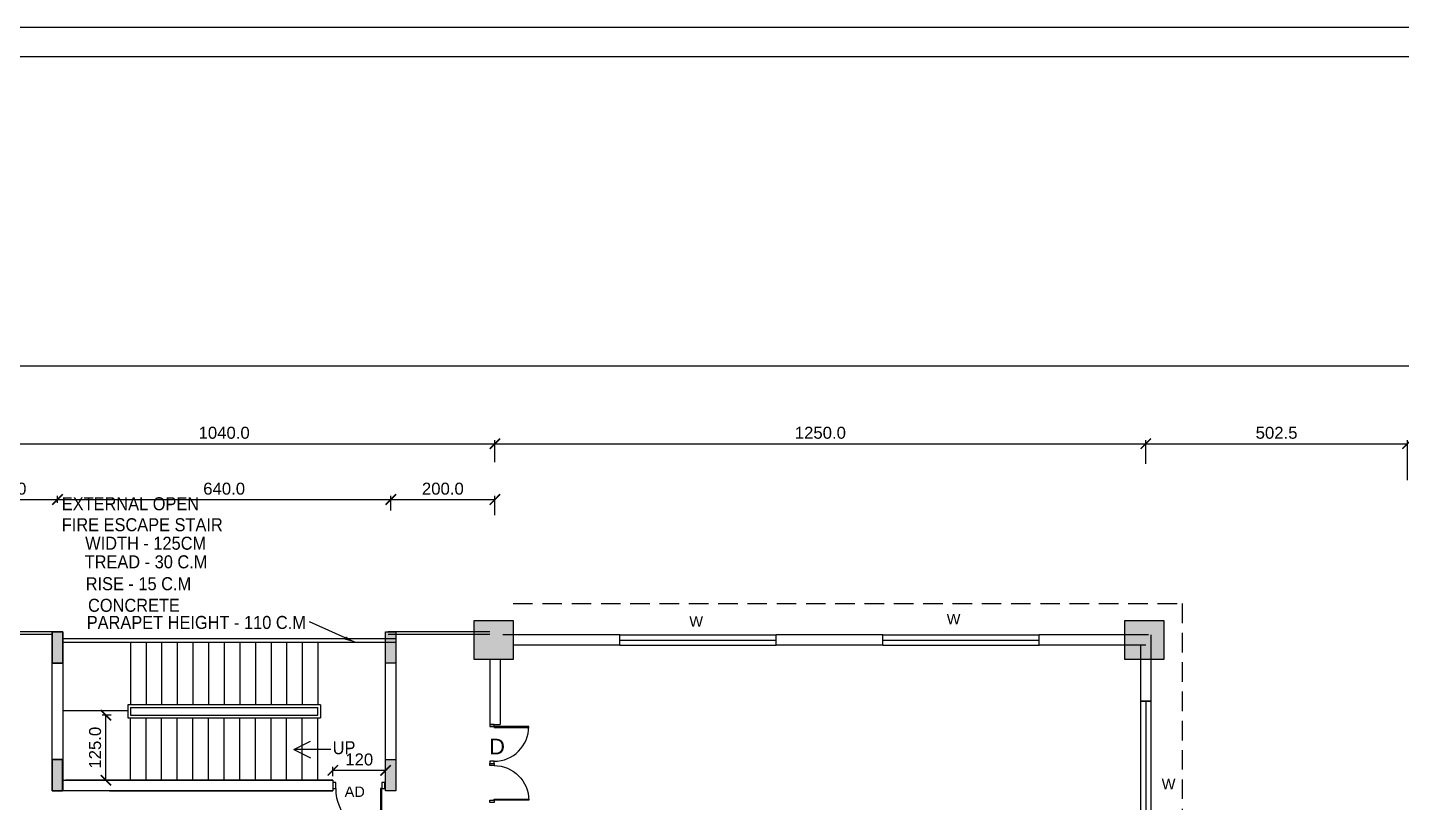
# Model space of a CAD drawing. Extents: x 53439 to 79867, y -144071 to -73305.
# Drawn here: x 61955 to 64594, y -81618 to -80131 of the extents above; entities that cross this region are included whole.
import ezdxf

# ---------------------------------------------------------------- set-up
doc = ezdxf.new("R2010")
doc.units = 0
doc.header["$LTSCALE"] = 0.1
doc.header["$MEASUREMENT"] = 0
doc.header["$PDMODE"] = 35
doc.header["$PDSIZE"] = -0.8
doc.linetypes.add('HIDDEN', pattern=[0.375, 0.25, -0.125])
doc.layers.get('0').update_dxf_attribs({"linetype": 'CONTINUOUS'})
doc.layers.get('DEFPOINTS').update_dxf_attribs({"linetype": 'CONTINUOUS'})
for name, color, linetype in [('BOR', 200, 'CONTINUOUS'), ('BOR1', 230, 'CONTINUOUS'), ('COR_HA', 40, 'CONTINUOUS'), ('DOOR', 30, 'CONTINUOUS'), ('HAT', 253, 'CONTINUOUS'), ('LAYER4', 130, 'CONTINUOUS'), ('STAIR', 142, 'CONTINUOUS'), ('TEXT', 7, 'CONTINUOUS'), ('TEXT-3', 130, 'CONTINUOUS'), ('THIN_HA', 253, 'CONTINUOUS'), ('WALL', 6, 'CONTINUOUS'), ('WIN', 102, 'CONTINUOUS')]:
    doc.layers.add(name, color=color, linetype=linetype)
doc.styles.add('1MM', font='arial.ttf')
doc.styles.add('DIM', font='arial.ttf', dxfattribs={"width": 0.7, "height": 1})
doc.styles.add('DUTCH', font='arial.ttf')
doc.dimstyles.new('KRI', dxfattribs={"dimtxt": 23, "dimasz": 20, "dimexe": 7, "dimexo": 0, "dimgap": 9, "dimtad": 1, "dimdec": 1, "dimzin": 1, "dimtxsty": '1MM', "dimblk": 'ARCHTICK', "dimcen": 0.5, "dimclrd": 252, "dimclre": 252, "dimclrt": 7, "dimaunit": 1, "dimadec": 8, "dimazin": 3, "dimtfac": 1, "dimtdec": 1, "dimtmove": 0, "dimatfit": 3})

# ---------------------------------------------------------------- blocks, each defined once
blk = doc.blocks.new('A$C764D24B9')
at = {"layer": 'DOOR'}
for points in [[(0.056, 0.111), (0.083, 0.111), (0.083, 1), (0.056, 1)], [(0, 0), (0.056, 0), (0.056, 0.111), (0, 0.111)], [(0.944, 0), (1, 0), (1, 0.111), (0.944, 0.111)]]:
    blk.add_lwpolyline(points, close=True, dxfattribs=at)
blk.add_arc((0.056, 0.111), 0.889, 0, 90, dxfattribs=at)
blk = doc.blocks.new('HHRH')
at = {"layer": 'THIN_HA', "linetype": 'CONTINUOUS', "ltscale": 0.1}
blk.add_hatch(color=2, dxfattribs=at).paths.add_polyline_path([(-6923.03, -1177.102), (-6922.28, -1177.102), (-6922.28, -1177.852), (-6923.03, -1177.852)])
at = {"layer": 'THIN_HA', "color": 2, "linetype": 'CONTINUOUS', "ltscale": 0.1}
blk.add_lwpolyline([(-6923.03, -1177.102), (-6922.28, -1177.102), (-6922.28, -1177.852), (-6923.03, -1177.852)], close=True, dxfattribs=at)
blk = doc.blocks.new('HYTYH')
at = {"layer": 'THIN_HA', "linetype": 'CONTINUOUS', "ltscale": 0.1}
for points in [[(-6908.255, -1124.452), (-6908.055, -1124.452), (-6908.055, -1125.052), (-6908.255, -1125.052)], [(-6901.855, -1124.452), (-6901.655, -1124.452), (-6901.655, -1125.052), (-6901.855, -1125.052)], [(-6908.255, -1126.902), (-6908.055, -1126.902), (-6908.055, -1127.502), (-6908.255, -1127.502)], [(-6901.855, -1126.902), (-6901.655, -1126.902), (-6901.655, -1127.502), (-6901.855, -1127.502)]]:
    blk.add_hatch(color=2, dxfattribs=at).paths.add_polyline_path(points)
at = {"layer": 'THIN_HA', "color": 2, "linetype": 'CONTINUOUS', "ltscale": 0.1}
for points in [[(-6908.255, -1124.452), (-6908.055, -1124.452), (-6908.055, -1125.052), (-6908.255, -1125.052)], [(-6901.855, -1124.452), (-6901.655, -1124.452), (-6901.655, -1125.052), (-6901.855, -1125.052)], [(-6908.255, -1126.902), (-6908.055, -1126.902), (-6908.055, -1127.502), (-6908.255, -1127.502)], [(-6901.855, -1126.902), (-6901.655, -1126.902), (-6901.655, -1127.502), (-6901.855, -1127.502)]]:
    blk.add_lwpolyline(points, close=True, dxfattribs=at)
at = {"layer": 'THIN_HA', "color": 2, "linetype": 'CONTINUOUS'}
for p in [(22.875, 52.867), (35.375, 52.867)]:
    blk.add_blockref('HHRH', p, dxfattribs=at)
blk = doc.blocks.new('_ARCHTICK')
at = {"layer": 'WALL', "color": 0, "const_width": 0.15}
blk.add_lwpolyline([(-0.5, -0.5), (0.5, 0.5)], dxfattribs=at)
blk = doc.blocks.new('*D269')
at = {"layer": 'DEFPOINTS', "color": 0, "linetype": 'CONTINUOUS', "ltscale": 0.1}
for p in [(62105.3, -81450.8), (62115.5, -81450.8), (62115.5, -81575.8)]:
    blk.add_point(p, dxfattribs=at)
at = {"layer": 'WALL', "color": 252, "linetype": 'CONTINUOUS', "ltscale": 0.1}
for p, q in [((62115.5, -81450.8), (62098.3, -81450.8)), ((62105.3, -81575.8), (62105.3, -81450.8)), ((62115.5, -81575.8), (62098.3, -81575.8))]:
    blk.add_line(p, q, dxfattribs=at)
at = {"layer": 'WALL', "color": 252, "linetype": 'CONTINUOUS', "ltscale": 0.1, "xscale": 20, "yscale": 20, "zscale": 20}
for p, rotation in [((62105.3, -81450.8), 90), ((62105.3, -81575.8), 270)]:
    blk.add_blockref('_ARCHTICK', p, dxfattribs=dict(at, rotation=rotation))
at = {"layer": 'WALL', "color": 7, "linetype": 'CONTINUOUS', "ltscale": 0.1, "insert": (62084.6, -81513.3), "char_height": 23, "attachment_point": 5, "rotation": 90, "style": '1MM'}
blk.add_mtext('125.0', dxfattribs=at)
blk = doc.blocks.new('*D271')
at = {"layer": 'DEFPOINTS', "color": 0, "linetype": 'CONTINUOUS', "ltscale": 0.1}
for p in [(62852.4, -80929.7), (61812.4, -80968.8), (62852.4, -80965.3)]:
    blk.add_point(p, dxfattribs=at)
at = {"layer": 'WALL', "color": 252, "linetype": 'CONTINUOUS', "ltscale": 0.1}
for p, q in [((61812.4, -80968.8), (61812.4, -80922.7)), ((61812.4, -80929.7), (62852.4, -80929.7)), ((62852.4, -80965.3), (62852.4, -80922.7))]:
    blk.add_line(p, q, dxfattribs=at)
at = {"layer": 'WALL', "color": 252, "linetype": 'CONTINUOUS', "ltscale": 0.1, "xscale": 20, "yscale": 20, "zscale": 20, "rotation": 180}
blk.add_blockref('_ARCHTICK', (61812.4, -80929.7), dxfattribs=at)
at = {"layer": 'WALL', "color": 252, "linetype": 'CONTINUOUS', "ltscale": 0.1, "xscale": 20, "yscale": 20, "zscale": 20}
blk.add_blockref('_ARCHTICK', (62852.4, -80929.7), dxfattribs=at)
at = {"layer": 'WALL', "color": 7, "linetype": 'CONTINUOUS', "ltscale": 0.1, "insert": (62332.4, -80908.9), "char_height": 23, "attachment_point": 5, "style": '1MM'}
blk.add_mtext('1040.0', dxfattribs=at)
blk = doc.blocks.new('*D272')
at = {"layer": 'DEFPOINTS', "color": 0, "linetype": 'CONTINUOUS', "ltscale": 0.1}
for p in [(64102.4, -80929.7), (62852.4, -80965.3), (64102.4, -80968.6)]:
    blk.add_point(p, dxfattribs=at)
at = {"layer": 'WALL', "color": 252, "linetype": 'CONTINUOUS', "ltscale": 0.1}
for p, q in [((62852.4, -80965.3), (62852.4, -80922.7)), ((62852.4, -80929.7), (64102.4, -80929.7)), ((64102.4, -80968.6), (64102.4, -80922.7))]:
    blk.add_line(p, q, dxfattribs=at)
at = {"layer": 'WALL', "color": 252, "linetype": 'CONTINUOUS', "ltscale": 0.1, "xscale": 20, "yscale": 20, "zscale": 20, "rotation": 180}
blk.add_blockref('_ARCHTICK', (62852.4, -80929.7), dxfattribs=at)
at = {"layer": 'WALL', "color": 252, "linetype": 'CONTINUOUS', "ltscale": 0.1, "xscale": 20, "yscale": 20, "zscale": 20}
blk.add_blockref('_ARCHTICK', (64102.4, -80929.7), dxfattribs=at)
at = {"layer": 'WALL', "color": 7, "linetype": 'CONTINUOUS', "ltscale": 0.1, "insert": (63477.4, -80908.9), "char_height": 23, "attachment_point": 5, "style": '1MM'}
blk.add_mtext('1250.0', dxfattribs=at)
blk = doc.blocks.new('*D273')
at = {"layer": 'DEFPOINTS', "color": 0, "linetype": 'CONTINUOUS', "ltscale": 0.1}
for p in [(64604.9, -80929.7), (64102.4, -80968.6), (64604.9, -80999.8)]:
    blk.add_point(p, dxfattribs=at)
at = {"layer": 'WALL', "color": 252, "linetype": 'CONTINUOUS', "ltscale": 0.1}
for p, q in [((64102.4, -80968.6), (64102.4, -80922.7)), ((64102.4, -80929.7), (64604.9, -80929.7)), ((64604.9, -80999.8), (64604.9, -80922.7))]:
    blk.add_line(p, q, dxfattribs=at)
at = {"layer": 'WALL', "color": 252, "linetype": 'CONTINUOUS', "ltscale": 0.1, "xscale": 20, "yscale": 20, "zscale": 20, "rotation": 180}
blk.add_blockref('_ARCHTICK', (64102.4, -80929.7), dxfattribs=at)
at = {"layer": 'WALL', "color": 252, "linetype": 'CONTINUOUS', "ltscale": 0.1, "xscale": 20, "yscale": 20, "zscale": 20}
blk.add_blockref('_ARCHTICK', (64604.9, -80929.7), dxfattribs=at)
at = {"layer": 'WALL', "color": 7, "linetype": 'CONTINUOUS', "ltscale": 0.1, "insert": (64353.6, -80908.9), "char_height": 23, "attachment_point": 5, "style": '1MM'}
blk.add_mtext('502.5', dxfattribs=at)
blk = doc.blocks.new('*D285')
at = {"layer": 'DEFPOINTS', "color": 0, "linetype": 'CONTINUOUS', "ltscale": 0.1}
for p in [(74300.5, -80780.1), (60562.4, -80846.3), (74300.5, -80846.3, 0)]:
    blk.add_point(p, dxfattribs=at)
at = {"layer": 'WALL', "color": 252, "linetype": 'CONTINUOUS', "ltscale": 0.1}
for p, q in [((60562.4, -80846.3), (60562.4, -80773.1)), ((74300.5, -80846.3), (74300.5, -80773.1)), ((60562.4, -80780.1), (74300.5, -80780.1))]:
    blk.add_line(p, q, dxfattribs=at)
at = {"layer": 'WALL', "color": 252, "linetype": 'CONTINUOUS', "ltscale": 0.1, "xscale": 20, "yscale": 20, "zscale": 20, "rotation": 180}
blk.add_blockref('_ARCHTICK', (60562.4, -80780.1), dxfattribs=at)
at = {"layer": 'WALL', "color": 252, "linetype": 'CONTINUOUS', "ltscale": 0.1, "xscale": 20, "yscale": 20, "zscale": 20}
blk.add_blockref('_ARCHTICK', (74300.5, -80780.1), dxfattribs=at)
at = {"layer": 'WALL', "color": 7, "linetype": 'CONTINUOUS', "ltscale": 0.1, "insert": (67431.4, -80759.4), "char_height": 23, "attachment_point": 5, "style": '1MM'}
blk.add_mtext('13738.1', dxfattribs=at)
blk = doc.blocks.new('*D286')
at = {"layer": 'DEFPOINTS', "color": 0, "linetype": 'CONTINUOUS', "ltscale": 0.1}
for p in [(62012.4, -81036.9), (61812.4, -81043.2), (62012.4, -81043.2)]:
    blk.add_point(p, dxfattribs=at)
at = {"layer": 'WALL', "color": 252, "linetype": 'CONTINUOUS', "ltscale": 0.1}
for p, q in [((61812.4, -81043.2), (61812.4, -81029.9)), ((61812.4, -81036.9), (62012.4, -81036.9)), ((62012.4, -81043.2), (62012.4, -81029.9))]:
    blk.add_line(p, q, dxfattribs=at)
at = {"layer": 'WALL', "color": 252, "linetype": 'CONTINUOUS', "ltscale": 0.1, "xscale": 20, "yscale": 20, "zscale": 20, "rotation": 180}
blk.add_blockref('_ARCHTICK', (61812.4, -81036.9), dxfattribs=at)
at = {"layer": 'WALL', "color": 252, "linetype": 'CONTINUOUS', "ltscale": 0.1, "xscale": 20, "yscale": 20, "zscale": 20}
blk.add_blockref('_ARCHTICK', (62012.4, -81036.9), dxfattribs=at)
at = {"layer": 'WALL', "color": 7, "linetype": 'CONTINUOUS', "ltscale": 0.1, "insert": (61912.4, -81016.2), "char_height": 23, "attachment_point": 5, "style": '1MM'}
blk.add_mtext('200.0', dxfattribs=at)
blk = doc.blocks.new('*D287')
at = {"layer": 'DEFPOINTS', "color": 0, "linetype": 'CONTINUOUS', "ltscale": 0.1}
for p in [(62652.4, -81036.9), (62012.4, -81043.2), (62652.4, -81058.2)]:
    blk.add_point(p, dxfattribs=at)
at = {"layer": 'WALL', "color": 252, "linetype": 'CONTINUOUS', "ltscale": 0.1}
for p, q in [((62012.4, -81043.2), (62012.4, -81029.9)), ((62012.4, -81036.9), (62652.4, -81036.9)), ((62652.4, -81058.2), (62652.4, -81029.9))]:
    blk.add_line(p, q, dxfattribs=at)
at = {"layer": 'WALL', "color": 252, "linetype": 'CONTINUOUS', "ltscale": 0.1, "xscale": 20, "yscale": 20, "zscale": 20, "rotation": 180}
blk.add_blockref('_ARCHTICK', (62012.4, -81036.9), dxfattribs=at)
at = {"layer": 'WALL', "color": 252, "linetype": 'CONTINUOUS', "ltscale": 0.1, "xscale": 20, "yscale": 20, "zscale": 20}
blk.add_blockref('_ARCHTICK', (62652.4, -81036.9), dxfattribs=at)
at = {"layer": 'WALL', "color": 7, "linetype": 'CONTINUOUS', "ltscale": 0.1, "insert": (62332.4, -81016.2), "char_height": 23, "attachment_point": 5, "style": '1MM'}
blk.add_mtext('640.0', dxfattribs=at)
blk = doc.blocks.new('*D288')
at = {"layer": 'DEFPOINTS', "color": 0, "linetype": 'CONTINUOUS', "ltscale": 0.1}
for p in [(62852.4, -81036.9), (62652.4, -81058.2), (62852.4, -81067.1)]:
    blk.add_point(p, dxfattribs=at)
at = {"layer": 'WALL', "color": 252, "linetype": 'CONTINUOUS', "ltscale": 0.1}
for p, q in [((62652.4, -81058.2), (62652.4, -81029.9)), ((62652.4, -81036.9), (62852.4, -81036.9)), ((62852.4, -81067.1), (62852.4, -81029.9))]:
    blk.add_line(p, q, dxfattribs=at)
at = {"layer": 'WALL', "color": 252, "linetype": 'CONTINUOUS', "ltscale": 0.1, "xscale": 20, "yscale": 20, "zscale": 20, "rotation": 180}
blk.add_blockref('_ARCHTICK', (62652.4, -81036.9), dxfattribs=at)
at = {"layer": 'WALL', "color": 252, "linetype": 'CONTINUOUS', "ltscale": 0.1, "xscale": 20, "yscale": 20, "zscale": 20}
blk.add_blockref('_ARCHTICK', (62852.4, -81036.9), dxfattribs=at)
at = {"layer": 'WALL', "color": 7, "linetype": 'CONTINUOUS', "ltscale": 0.1, "insert": (62752.4, -81016.2), "char_height": 23, "attachment_point": 5, "style": '1MM'}
blk.add_mtext('200.0', dxfattribs=at)
blk = doc.blocks.new('*D263')
at = {"layer": 'DEFPOINTS', "color": 0, "linetype": 'CONTINUOUS', "ltscale": 0.1}
for p in [(62642.4, -81556.7), (62541.1, -81567.9), (62642.4, -81567.9, 0)]:
    blk.add_point(p, dxfattribs=at)
at = {"layer": 'HAT', "color": 252, "ltscale": 0.1}
for p, q in [((62541.1, -81567.9), (62541.1, -81549.7)), ((62541.1, -81556.7), (62642.4, -81556.7)), ((62642.4, -81567.9), (62642.4, -81549.7))]:
    blk.add_line(p, q, dxfattribs=at)
at = {"layer": 'HAT', "color": 252, "linetype": 'CONTINUOUS', "ltscale": 0.1, "xscale": 20, "yscale": 20, "zscale": 20, "rotation": 180}
blk.add_blockref('_ARCHTICK', (62541.1, -81556.7), dxfattribs=at)
at = {"layer": 'HAT', "color": 252, "linetype": 'CONTINUOUS', "ltscale": 0.1, "xscale": 20, "yscale": 20, "zscale": 20}
blk.add_blockref('_ARCHTICK', (62642.4, -81556.7), dxfattribs=at)
at = {"layer": 'HAT', "color": 7, "linetype": 'CONTINUOUS', "ltscale": 0.1, "insert": (62591.8, -81536), "char_height": 23, "attachment_point": 5, "style": '1MM'}
blk.add_mtext('120', dxfattribs=at)

msp = doc.modelspace()

# ---------------------------------------------------------------- hatches: boundary and pattern name
at = {"layer": 'LAYER4', "linetype": 'CONTINUOUS', "ltscale": 0.1}
for points in [[(62002.39, -81350.83), (62022.39, -81350.83), (62022.39, -81290.83), (62002.39, -81290.83)], [(62002.24, -81595.83), (62022.24, -81595.83), (62022.24, -81535.83), (62002.24, -81535.83)]]:
    msp.add_hatch(color=256, dxfattribs=at).paths.add_polyline_path(points)

# ---------------------------------------------------------------- linework, layer by layer
at = {"layer": 'BOR'}
msp.add_lwpolyline([(75675.95, -80187.4), (59468.14, -80187.4), (59468.14, -88378.68), (75675.95, -88378.68)], close=True, dxfattribs=at)
at = {"layer": 'BOR1'}
msp.add_lwpolyline([(75732.48, -80130.87), (59411.61, -80130.87), (59411.61, -88435.21), (75732.48, -88435.21)], close=True, dxfattribs=at)
at = {"layer": 'COR_HA', "linetype": 'CONTINUOUS', "ltscale": 0.1}
for p, q in [((63092.39, -81316.66), (63092.39, -81296.66)), ((64112.38, -81424.16, 2.94), (64092.38, -81424.16, 2.94))]:
    msp.add_line(p, q, dxfattribs=at)
at = {"layer": 'DOOR', "linetype": 'HIDDEN', "ltscale": 1500}
for p, q in [((62887.39, -81236.66, 0), (64172.39, -81236.66, 0)), ((64172.39, -81236.66, 0), (64172.39, -83514.99))]:
    msp.add_line(p, q, dxfattribs=at)
at = {"layer": 'DOOR', "linetype": 'CONTINUOUS', "ltscale": 0.1}
msp.add_line((62517.39, -81430.83), (62517.39, -81455.83), dxfattribs=at)
msp.add_lwpolyline([(62517.39, -81430.83), (62147.39, -81430.83), (62147.39, -81455.83), (62517.39, -81455.83)], dxfattribs=at)
at = {"layer": 'LAYER4', "linetype": 'CONTINUOUS', "ltscale": 0.1}
for p, q in [((62002.39, -81295.83), (61822.39, -81295.83, 0)), ((62112.39, -81595.83, 0), (62541.14, -81595.83, 0)), ((62137.39, -81595.83, 0), (62541.14, -81595.83, 0))]:
    msp.add_line(p, q, dxfattribs=at)
for points in [[(62002.39, -81290.83), (61822.39, -81290.83)], [(62002.39, -81350.83), (62022.39, -81350.83), (62022.39, -81290.83), (62002.39, -81290.83), (62002.39, -81350.83)], [(62021.14, -81303.83), (62641.14, -81303.83)], [(62021.14, -81303.83), (62641.14, -81303.83)], [(62022.39, -81310.83), (62637.39, -81310.83)], [(62022.39, -81310.83), (62637.39, -81310.83)], [(62052.39, -81303.83), (62662.39, -81303.83)], [(62052.39, -81310.83), (62662.39, -81310.83)], [(62002.24, -81595.83), (62022.24, -81595.83), (62022.24, -81535.83), (62002.24, -81535.83), (62002.24, -81595.83)]]:
    msp.add_lwpolyline(points, dxfattribs=at)
at = {"layer": 'LAYER4', "linetype": 'CONTINUOUS', "ltscale": 0.1, "elevation": 0}
for points in [[(62842.39, -81290.83), (62647.39, -81290.83)], [(62842.39, -81295.83), (62647.39, -81295.83)]]:
    msp.add_lwpolyline(points, dxfattribs=at)
at = {"layer": 'STAIR', "linetype": 'CONTINUOUS', "ltscale": 0.1}
msp.add_line((62147.39, -81442.28), (62022.39, -81442.28), dxfattribs=at)
for points in [[(62152.39, -81310.83), (62152.39, -81430.83)], [(62182.39, -81310.83), (62182.39, -81430.83)], [(62212.39, -81310.83), (62212.39, -81430.83)], [(62242.39, -81310.83), (62242.39, -81430.83)], [(62272.39, -81310.83), (62272.39, -81430.83)], [(62302.39, -81310.83), (62302.39, -81430.83)], [(62332.39, -81310.83), (62332.39, -81430.83)], [(62362.39, -81310.83), (62362.39, -81430.83)], [(62392.39, -81310.83), (62392.39, -81430.83)], [(62422.39, -81310.83), (62422.39, -81430.83)], [(62452.39, -81310.83), (62452.39, -81430.83)], [(62482.39, -81310.83), (62482.39, -81430.83)], [(62512.39, -81310.83), (62512.39, -81430.83)], [(62152.39, -81435.83), (62512.39, -81435.83)], [(62152.39, -81435.83), (62152.39, -81450.83)], [(62152.39, -81450.83), (62512.39, -81450.83)], [(62152.39, -81575.83), (62152.39, -81455.83)], [(62182.39, -81575.83), (62182.39, -81455.83)], [(62212.39, -81575.83), (62212.39, -81455.83)], [(62242.39, -81575.83), (62242.39, -81455.83)], [(62272.39, -81575.83), (62272.39, -81455.83)], [(62302.39, -81575.83), (62302.39, -81455.83)], [(62332.39, -81575.83), (62332.39, -81455.83)], [(62362.39, -81575.83), (62362.39, -81455.83)], [(62392.39, -81575.83), (62392.39, -81455.83)], [(62422.39, -81575.83), (62422.39, -81455.83)], [(62452.39, -81575.83), (62452.39, -81455.83)], [(62482.39, -81575.83), (62482.39, -81455.83)], [(62512.39, -81450.83), (62512.39, -81435.83)], [(62512.39, -81575.83), (62512.39, -81455.83)]]:
    msp.add_lwpolyline(points, dxfattribs=at)
at = {"layer": 'WALL', "linetype": 'CONTINUOUS', "ltscale": 0.1}
for p, q in [((62002.39, -81595.83, 0), (62002.39, -81290.83, 0)), ((62642.39, -81595.83, 0), (62642.39, -81290.83, 0)), ((63092.39, -81296.66, 0), (62867.39, -81296.66, 0)), ((63092.39, -81296.66, 0), (62917.39, -81296.66, 0)), ((63092.39, -81296.66, 0), (62937.39, -81296.66, 0)), ((63092.39, -81316.66), (63092.39, -81296.66)), ((63597.39, -81296.66, 0), (63392.39, -81296.66, 0)), ((63597.39, -81296.66, 0), (63392.39, -81296.66, 0)), ((63597.39, -81296.66, 0), (63392.39, -81296.66, 0)), ((63392.39, -81316.66), (63392.39, -81296.66)), ((63597.39, -81316.66), (63597.39, -81296.66)), ((64107.39, -81296.66, 0), (63897.39, -81296.66, 0)), ((63932.8, -81296.66, 0), (63897.39, -81296.66, 0)), ((64062.39, -81296.66), (63897.39, -81296.66, 0)), ((63897.39, -81316.66), (63897.39, -81296.66)), ((64112.39, -81296.66), (64112.39, -81424.16)), ((63092.39, -81316.66, 0), (62887.39, -81316.66, 0)), ((63092.39, -81316.66, 0), (62937.39, -81316.66, 0)), ((63597.39, -81316.66, 0), (63392.39, -81316.66, 0)), ((63597.39, -81316.66, 0), (63392.39, -81316.66, 0)), ((64102.39, -81316.66, 0), (63897.39, -81316.66, 0)), ((64062.39, -81316.66), (63897.39, -81316.66, 0)), ((64092.39, -81316.66), (64092.39, -81424.16)), ((62842.39, -81344.16), (62842.39, -81468.46)), ((62862.39, -81344.16), (62862.39, -81468.46)), ((64092.39, -81424.16, 0), (64112.39, -81424.16, 0)), ((64092.39, -81424.16, 0), (64112.39, -81424.16, 0)), ((64112.39, -81424.16, 0), (64092.39, -81424.16, 0)), ((62465.91, -81516.45), (62498.41, -81500.45)), ((62537.41, -81516.45), (62465.91, -81516.45)), ((62465.91, -81516.45), (62498.41, -81532.45)), ((62022.39, -81575.83, 0), (62541.14, -81575.83, 0)), ((62541.14, -81575.83, 0), (62027.39, -81575.83, 0)), ((62541.14, -81575.83, 0), (62052.39, -81575.83, 0)), ((62052.39, -81575.83, 0), (62541.14, -81575.83, 0)), ((62541.14, -81575.83), (62541.14, -81595.83)), ((62541.14, -81595.83, 0), (62007.39, -81595.83, 0)), ((62541.14, -81595.83, 0), (62032.39, -81595.83, 0))]:
    msp.add_line(p, q, dxfattribs=at)
for points in [[(62662.39, -81290.83), (62662.39, -81595.83)], [(62022.39, -81310.83), (62022.39, -81575.83)], [(62842.39, -81468.46), (62862.39, -81468.46)]]:
    msp.add_lwpolyline(points, dxfattribs=at)
at = {"layer": 'WIN'}
for p, q in [((63092.39, -81296.66, 0), (63392.39, -81296.66, 0)), ((63597.39, -81296.66, 0), (63897.39, -81296.66, 0)), ((63092.39, -81306.66, 0), (63392.39, -81306.66, 0)), ((63092.39, -81316.66, 0), (63392.39, -81316.66, 0)), ((63597.39, -81306.66, 0), (63897.39, -81306.66, 0)), ((63597.39, -81316.66, 0), (63897.39, -81316.66, 0)), ((64092.39, -81424.16, 0), (64092.39, -81724.16, 0)), ((64102.39, -81424.16, 0), (64102.39, -81724.16, 0)), ((64112.39, -81424.16, 0), (64112.39, -81724.16, 0))]:
    msp.add_line(p, q, dxfattribs=at)

# ---------------------------------------------------------------- block references
at = {"layer": 'THIN_HA', "color": 2, "linetype": 'CONTINUOUS', "xscale": 100, "yscale": 100, "zscale": 100}
msp.add_blockref('HYTYH', (752827.85, 31154.42), dxfattribs=at)
at = {"layer": 'WALL', "linetype": 'CONTINUOUS', "ltscale": 0.1, "extrusion": (0, 0, -1), "xscale": -75.00000000106229, "yscale": 75.00000000106229, "zscale": -75.00000000106229, "rotation": 90}
msp.add_blockref('A$C764D24B9', (-62842.39, -81468.46), dxfattribs=at)
at = {"layer": 'WALL', "linetype": 'CONTINUOUS', "ltscale": 0.1}
for p, xscale, yscale, zscale, rotation in [((62842.39, -81618.46), -75.00000000106229, 75.00000000106229, 75.0000000010459, 270), ((62641.14, -81580.21), 100, 100, 100, 180)]:
    msp.add_blockref('A$C764D24B9', p, dxfattribs=dict(at, xscale=xscale, yscale=yscale, zscale=zscale, rotation=rotation))

# ---------------------------------------------------------------- texts
at = {"style": 'DIM'}
for s, height, p in [('W', 20, (63225.76, -81280.9, 0)), ('W', 20, (63720.11, -81276.37, 0)), ('D', 30, (62841.37, -81526.04, 0)), ('AD', 20, (62563.79, -81607.8)), ('W', 20, (64132.93, -81592.93, 0))]:
    msp.add_text(s, height=height, dxfattribs=at).set_placement(p)
at = {"layer": 'TEXT', "style": 'DUTCH', "width": 0.9}
msp.add_text('UP', height=25, dxfattribs=at).set_placement((62540.81, -81525.84))
at = {"layer": 'TEXT-3', "color": 1, "style": 'DUTCH', "width": 0.9}
for s, p in [('EXTERNAL OPEN', (62020.57, -81057.54, 0)), ('FIRE ESCAPE STAIR', (62020.57, -81097.76, 0)), ('WIDTH - 125CM', (62065.57, -81133.25, 0)), ('TREAD - 30 C.M', (62064.49, -81168.99)), ('RISE - 15 C.M', (62066.49, -81210.99)), ('CONCRETE', (62070.97, -81252.42)), ('PARAPET HEIGHT - 110 C.M', (62068.49, -81285.34))]:
    msp.add_text(s, height=25, dxfattribs=at).set_placement(p)

# ---------------------------------------------------------------- dimensions: what is measured, and where the dimension line sits
at = {"layer": 'HAT', "linetype": 'CONTINUOUS', "ltscale": 0.1}
dim = msp.add_linear_dim(base=(62642.39, -81556.73), p1=(62541.14, -81567.93), p2=(62642.39, -81567.93, 0), text='120', dimstyle='KRI', override={"dimfxl": 0}, dxfattribs=at)
dim.commit()
dim.dimension.update_dxf_attribs({"geometry": '*D263', "text_midpoint": (62591.76, -81535.99)})
at = {"layer": 'WALL', "linetype": 'CONTINUOUS', "ltscale": 0.1}
for base, p1, p2, picture, middle in [((74300.51, -80780.13), (60562.39, -80846.3), (74300.51, -80846.3, 0), '*D285', (67431.45, -80759.37)), ((62012.39, -81036.95), (61812.39, -81043.19), (62012.39, -81043.19), '*D286', (61912.39, -81016.2))]:
    dim = msp.add_linear_dim(base=base, p1=p1, p2=p2, dimstyle='KRI', dxfattribs=at)
    dim.commit()
    dim.dimension.update_dxf_attribs({"geometry": picture, "text_midpoint": middle})
for base, p1, p2, picture, middle in [((62852.39, -80929.66), (61812.39, -80968.8), (62852.39, -80965.34), '*D271', (62332.39, -80908.92)), ((64102.39, -80929.66), (62852.39, -80965.34), (64102.39, -80968.57), '*D272', (63477.39, -80908.92)), ((64604.89, -80929.66), (64102.39, -80968.57), (64604.89, -80999.82), '*D273', (64353.64, -80908.92)), ((62652.39, -81036.95), (62012.39, -81043.19), (62652.39, -81058.19), '*D287', (62332.39, -81016.2)), ((62852.39, -81036.95), (62652.39, -81058.19), (62852.39, -81067.14), '*D288', (62752.39, -81016.2))]:
    dim = msp.add_linear_dim(base=base, p1=p1, p2=p2, dimstyle='KRI', override={"dimtmove": 1}, dxfattribs=at)
    dim.commit()
    dim.dimension.update_dxf_attribs({"geometry": picture, "text_midpoint": middle})
dim = msp.add_linear_dim(base=(62105.33, -81450.83), p1=(62115.46, -81575.83), p2=(62115.46, -81450.83), angle=90, dimstyle='KRI', dxfattribs=at)
dim.commit()
dim.dimension.update_dxf_attribs({"geometry": '*D269', "text_midpoint": (62084.59, -81513.33)})

# ---------------------------------------------------------------- leaders
msp.add_leader([(62583.17, -81310.83), (62496.02, -81271.48)], dimstyle='KRI', override={"dimgap": 9, "dimtad": 0}, dxfattribs=at)

doc.saveas('drawing.dxf')
